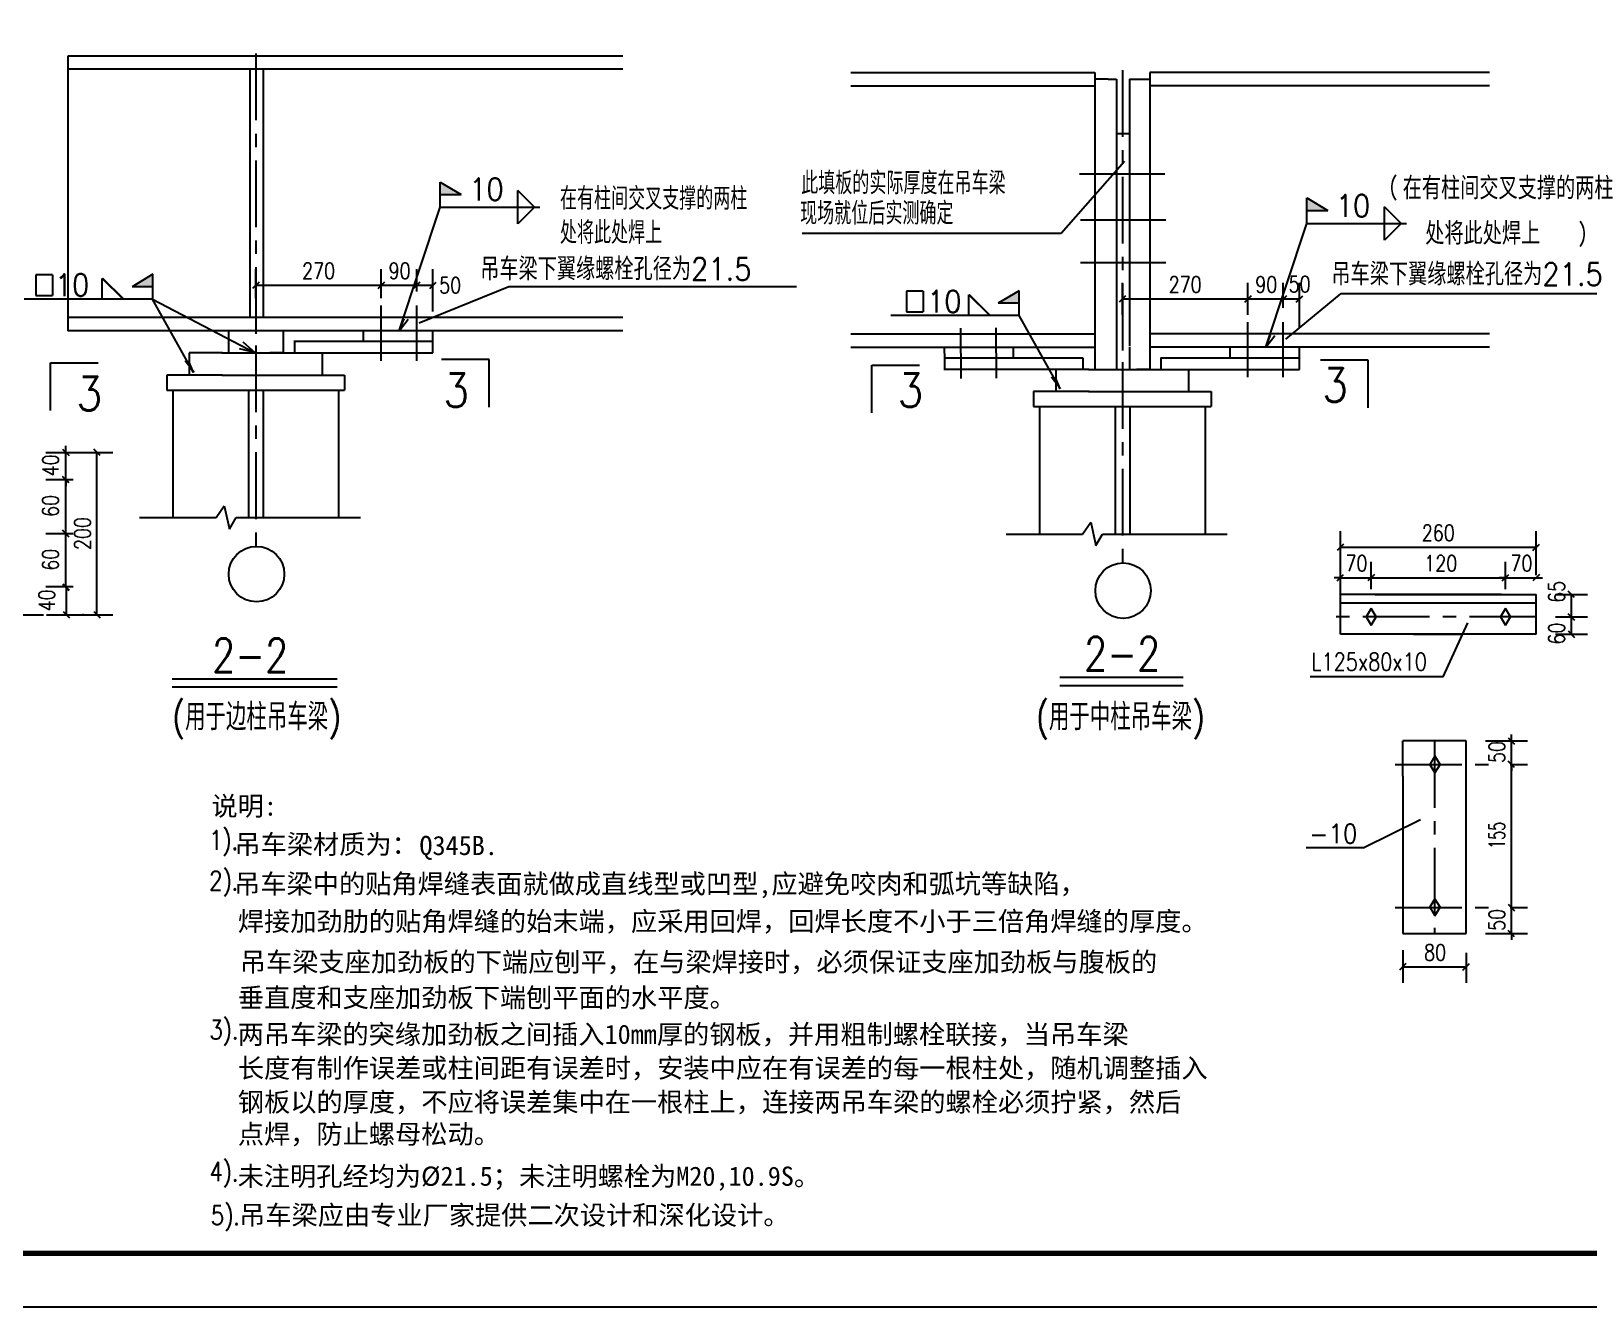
# Model space of a CAD drawing. Extents: x 40002367 to 40460080, y 192184 to 372766.
# Drawn here: x 40416155 to 40445339, y 284572 to 308463 of the extents above; entities that cross this region are included whole.
import ezdxf

# ---------------------------------------------------------------- set-up
doc = ezdxf.new("R2010")
doc.units = 0
doc.header["$LTSCALE"] = 1000
doc.header["$MEASUREMENT"] = 0
doc.linetypes.add('CENTER', pattern=[2, 1.25, -0.25, 0.25, -0.25])
doc.linetypes.add('DASHED', pattern=[19.05, 12.7, -6.35])
doc.layers.get('0').update_dxf_attribs({"linetype": 'CONTINUOUS'})
doc.layers.get('DEFPOINTS').update_dxf_attribs({"linetype": 'CONTINUOUS'})
for name, color, linetype in [('AXIS', 3, 'CONTINUOUS'), ('C', 6, 'CENTER'), ('D', 4, 'CONTINUOUS'), ('GJ', 1, 'CONTINUOUS'), ('JI', 7, 'DASHED'), ('PUB_TITLE', 4, 'CONTINUOUS')]:
    doc.layers.add(name, color=color, linetype=linetype)
doc.styles.add('_HZTXT', font='txt.shx', dxfattribs={"width": 0.8, "bigfont": 'hztxt.shx'})
doc.styles.add('DIM_FONT', font='SIMPLEX.shx', dxfattribs={"width": 0.8})
doc.styles.add('HZJ', font='simplex.shx', dxfattribs={"width": 0.7, "bigfont": 'fjktxt.shx'})
doc.styles.add('ROMANS', font='simplex.shx', dxfattribs={"width": 0.5, "bigfont": 'fjktxt.shx'})
doc.styles.add('STYLE1', font='simhei.ttf', dxfattribs={"width": 0.8})

msp = doc.modelspace()

# ---------------------------------------------------------------- linework, layer by layer
for p, q in [((40416839.7, 307998), (40416839.7, 302852.9)), ((40427240.7, 307998), (40416839.7, 307998)), ((40427240.7, 307748.6), (40416839.7, 307748.6)), ((40420254.3, 307748.6), (40420254.3, 303102.4)), ((40420499.2, 307748.6), (40420499.2, 303102.4)), ((40431510.5, 307689.1), (40436085.4, 307689.1)), ((40436085.4, 307689.1), (40436085.4, 307439.6)), ((40436085.4, 307689.1), (40436085.4, 302544)), ((40437114.8, 307689.1), (40437114.8, 307439.6)), ((40437114.8, 307689.1), (40437114.8, 302544)), ((40443476.5, 307689.1), (40437114.8, 307689.1)), ((40431510.5, 307439.6), (40436085.4, 307439.6)), ((40436334.9, 307563.6), (40436085.4, 307563.6)), ((40436334.9, 307563.6), (40436490.1, 307564.1)), ((40436490.1, 307564.1), (40436490.1, 302550.2)), ((40436734.9, 307563.6), (40437114.8, 307563.6)), ((40436734.9, 307563.6), (40436734.9, 302562.6)), ((40443476.5, 307439.6), (40437114.8, 307439.6)), ((40436490.1, 306546.8), (40436734.9, 306546.8)), ((40423820.4, 305636.5), (40424210.2, 305402.6)), ((40423820.4, 305402.6), (40423820.4, 305636.5)), ((40423820.4, 305402.6), (40424210.2, 305402.6)), ((40423820.4, 305168.8), (40423820.4, 305402.6)), ((40440056.1, 305340.7), (40440446, 305106.8)), ((40440056.1, 305106.8), (40440056.1, 305340.7)), ((40440056.1, 305106.8), (40440446, 305106.8)), ((40440056.1, 304872.9), (40440056.1, 305106.8)), ((40416555.4, 303902.6), (40416243, 303902.6)), ((40416243, 303902.6), (40416243, 303513.9)), ((40416555.4, 303902.6), (40416555.4, 303513.9)), ((40418437.1, 303911.7), (40418047.3, 303677.8)), ((40418437.1, 303677.8), (40418437.1, 303911.7)), ((40416243, 303513.9), (40416555.4, 303513.9)), ((40418437.1, 303677.8), (40418047.3, 303677.8)), ((40418437.1, 303444), (40418437.1, 303677.8)), ((40432556.8, 303593.7), (40432556.8, 303205)), ((40432869.1, 303593.7), (40432556.8, 303593.7)), ((40432869.1, 303593.7), (40432869.1, 303205)), ((40434662.4, 303602.8), (40434272.6, 303368.9)), ((40434662.4, 303368.9), (40434662.4, 303602.8)), ((40434662.4, 303368.9), (40434272.6, 303368.9)), ((40434662.4, 303135), (40434662.4, 303368.9)), ((40427240.7, 303102.4), (40416839.7, 303102.4)), ((40432556.8, 303205), (40432869.1, 303205)), ((40427240.7, 302852.9), (40416839.7, 302852.9)), ((40419849.6, 302852.9), (40419849.6, 302437.1)), ((40420879, 302852.9), (40420879, 302437.1)), ((40423671.8, 302650.9), (40421075.3, 302650.9)), ((40421085.8, 302650.9), (40421085.8, 302437.1)), ((40423682.3, 302650.9), (40421085.8, 302650.9)), ((40422384, 302650.9), (40422384, 302852.9)), ((40423682.3, 302650.9), (40423682.3, 302852.9)), ((40423682.3, 302437.1), (40423682.3, 302650.9)), ((40431510.5, 302793.4), (40436085.4, 302793.4)), ((40436085.4, 302793.4), (40436085.4, 302544)), ((40437114.8, 302793.4), (40437114.8, 302544)), ((40443476.5, 302793.4), (40437114.8, 302793.4)), ((40419730.1, 302437.1), (40419114.2, 302437.1)), ((40419114.2, 302437.1), (40419114.2, 302021.3)), ((40419740.6, 302437.1), (40419124.7, 302437.1)), ((40419730.1, 302437.1), (40420977.5, 302437.1)), ((40419740.6, 302437.1), (40420988, 302437.1)), ((40419849.6, 302437.1), (40420099.1, 302437.1)), ((40420879, 302437.1), (40420629.5, 302437.1)), ((40420977.5, 302437.1), (40421593.5, 302437.1)), ((40420988, 302437.1), (40421604, 302437.1)), ((40421593.5, 302437.1), (40423671.8, 302437.1)), ((40421604, 302437.1), (40421604, 302021.3)), ((40421604, 302437.1), (40423682.3, 302437.1)), ((40431510.5, 302544), (40436085.4, 302544)), ((40433270.1, 302329.2), (40433268.6, 302531.2)), ((40434557.9, 302326.9), (40434556.4, 302528.9)), ((40436085.4, 302544), (40436085.4, 302128.2)), ((40436490.1, 302544), (40436490.1, 302128.2)), ((40436734.9, 302544), (40436734.9, 302128.2)), ((40437114.8, 302544), (40437114.8, 302128.2)), ((40443476.5, 302544), (40437114.8, 302544)), ((40438619.8, 302342), (40438619.8, 302544)), ((40439918, 302342), (40439918, 302544)), ((40435866.5, 302336.6), (40433270.1, 302336.6)), ((40433271.7, 302115.4), (40433270.1, 302329.2)), ((40435868.1, 302128.2), (40433271.6, 302128.2)), ((40435965.9, 302128.2), (40435349.9, 302128.2)), ((40435349.9, 302128.2), (40435349.9, 301712.4)), ((40435976.4, 302128.2), (40435360.4, 302128.2)), ((40435856.1, 302336.6), (40435857.6, 302122.7)), ((40435965.9, 302128.2), (40437213.3, 302128.2)), ((40435976.4, 302128.2), (40437223.8, 302128.2)), ((40436085.4, 302128.2), (40436334.9, 302128.2)), ((40437114.8, 302128.2), (40436865.3, 302128.2)), ((40437213.3, 302128.2), (40437829.3, 302128.2)), ((40437223.8, 302128.2), (40437839.7, 302128.2)), ((40439907.6, 302342), (40437311.1, 302342)), ((40437321.6, 302342), (40437321.6, 302128.2)), ((40439918, 302342), (40437321.6, 302342)), ((40437829.3, 302128.2), (40439907.6, 302128.2)), ((40437839.7, 302128.2), (40437839.7, 301712.4)), ((40437839.7, 302128.2), (40439918, 302128.2)), ((40439918, 302128.2), (40439918, 302342)), ((40418699.8, 302021.3), (40418699.8, 301740)), ((40419114.2, 302021.3), (40418699.8, 302021.3)), ((40419124.7, 302021.3), (40418710.3, 302021.3)), ((40419730.1, 302021.3), (40419114.2, 302021.3)), ((40419740.6, 302021.3), (40419124.7, 302021.3)), ((40419730.1, 302021.3), (40420977.5, 302021.3)), ((40419740.6, 302021.3), (40420988, 302021.3)), ((40420977.5, 302021.3), (40421593.5, 302021.3)), ((40420988, 302021.3), (40421604, 302021.3)), ((40421593.5, 302021.3), (40422014.5, 302021.3)), ((40421604, 302021.3), (40422025, 302021.3)), ((40422025, 302021.3), (40422025, 301740)), ((40418699.8, 301740), (40421986.9, 301740)), ((40418710.3, 301740), (40421997.3, 301740)), ((40418807.6, 301740), (40418807.6, 299353.6)), ((40421914.5, 301740), (40421914.5, 299353.6)), ((40421997.3, 301740), (40422025, 301740)), ((40434935.6, 301712.4), (40434935.6, 301431.1)), ((40435349.9, 301712.4), (40434935.6, 301712.4)), ((40435360.4, 301712.4), (40434946.1, 301712.4)), ((40435965.9, 301712.4), (40435349.9, 301712.4)), ((40435976.4, 301712.4), (40435360.4, 301712.4)), ((40435965.9, 301712.4), (40437213.3, 301712.4)), ((40435976.4, 301712.4), (40437223.8, 301712.4)), ((40437213.3, 301712.4), (40437829.3, 301712.4)), ((40437223.8, 301712.4), (40437839.7, 301712.4)), ((40437829.3, 301712.4), (40438250.2, 301712.4)), ((40437839.7, 301712.4), (40438260.7, 301712.4)), ((40438260.7, 301712.4), (40438260.7, 301431.1)), ((40434935.6, 301431.1), (40438222.6, 301431.1)), ((40434946.1, 301431.1), (40438233.1, 301431.1)), ((40435043.4, 301431.1), (40435043.4, 299044.7)), ((40438150.2, 301431.1), (40438150.2, 299044.7)), ((40438233.1, 301431.1), (40438260.7, 301431.1)), ((40443699.6, 297913.9), (40440684.6, 297913.9)), ((40440684.6, 297169.7), (40440684.6, 297913.9)), ((40441337.1, 297913.9), (40444352.1, 297913.9)), ((40444352.1, 297169.7), (40444352.1, 297913.9)), ((40415211.3, 297534.8), (40416387.6, 297534.8)), ((40441260.1, 297650.8), (40441165.6, 297493.3)), ((40441165.6, 297493.3), (40441260.1, 297335.8)), ((40441354.6, 297493.3), (40441260.1, 297650.8)), ((40441260.1, 297335.8), (40441354.6, 297493.3)), ((40443776.5, 297650.8), (40443682, 297493.3)), ((40443682, 297493.3), (40443776.5, 297335.8)), ((40443871, 297493.3), (40443776.5, 297650.8)), ((40443776.5, 297493.3), (40443776.5, 297493.3)), ((40443776.5, 297335.8), (40443871, 297493.3)), ((40444352.1, 297169.7), (40440684.6, 297169.7)), ((40442053.6, 297169.7), (40442983, 297169.7)), ((40443040.8, 295169.4), (40441851.7, 295169.4)), ((40441851.7, 294512.8), (40441851.7, 295169.4)), ((40443040.8, 295098.3), (40443040.8, 295169.4)), ((40443040.8, 291562.4), (40443040.8, 295098.3)), ((40442456.2, 294888.9), (40442361.7, 294731.4)), ((40442550.7, 294731.4), (40442456.2, 294888.9)), ((40441851.7, 294512.8), (40441851.7, 291562.4)), ((40442361.7, 294731.4), (40442456.2, 294573.9)), ((40442456.2, 294573.9), (40442550.7, 294731.4)), ((40442456.2, 292212.1), (40442361.7, 292054.6)), ((40442550.7, 292054.6), (40442456.2, 292212.1)), ((40442361.7, 292054.6), (40442456.2, 291897.1)), ((40442456.2, 291897.1), (40442550.7, 292054.6)), ((40441851.7, 291562.4), (40443040.8, 291562.4))]:
    msp.add_line(p, q)
at = {"color": 0, "linetype": 'ByBlock'}
for p, q in [((40420424.3, 303763.4), (40420304.3, 303643.4)), ((40422655.5, 303643.4), (40422775.5, 303763.4)), ((40422775.5, 303763.4), (40422655.5, 303643.4)), ((40423318.4, 303643.4), (40423438.4, 303763.4)), ((40423438.4, 303763.4), (40423318.4, 303643.4)), ((40423622.3, 303643.4), (40423742.3, 303763.4)), ((40436660.1, 303507.8), (40436540.1, 303387.8)), ((40438891.3, 303387.8), (40439011.3, 303507.8)), ((40439011.3, 303507.8), (40438891.3, 303387.8)), ((40439674.2, 303507.8), (40439554.2, 303387.8)), ((40439554.2, 303387.8), (40439674.2, 303507.8)), ((40439858, 303387.8), (40439978, 303507.8)), ((40416744.9, 300634.6), (40416864.9, 300514.6)), ((40417448.2, 300514.6), (40417328.2, 300634.6)), ((40416863.4, 300003.9), (40416743.4, 300123.9)), ((40416864.9, 300003.9), (40416744.9, 300123.9)), ((40416863.4, 298995.9), (40416743.4, 299115.9)), ((40416743.4, 299115.9), (40416863.4, 298995.9)), ((40440744.6, 298856.5), (40440624.6, 298736.5)), ((40444292.1, 298736.5), (40444412.1, 298856.5)), ((40440624.6, 298167.2), (40440744.6, 298287.2)), ((40441320.1, 298287.2), (40441200.1, 298167.2)), ((40441320.1, 298287.2), (40441200.1, 298167.2)), ((40443716.5, 298167.2), (40443836.5, 298287.2)), ((40443716.5, 298167.2), (40443836.5, 298287.2)), ((40444412.1, 298287.2), (40444292.1, 298167.2)), ((40416743.4, 298107.9), (40416863.4, 297987.9)), ((40416875.2, 297987.9), (40416755.2, 298107.9)), ((40445072, 297853.9), (40444952, 297973.9)), ((40416755.2, 297594.8), (40416875.2, 297474.8)), ((40417328.2, 297594.8), (40417448.2, 297474.8)), ((40444952, 297553.3), (40445072, 297433.3)), ((40445072.5, 297433.3), (40444952.5, 297553.3)), ((40444952.5, 297229.7), (40445072.5, 297109.7)), ((40443826.7, 295229.4), (40443946.7, 295109.4)), ((40443946.7, 294671.4), (40443826.7, 294791.4)), ((40443946.7, 294671.4), (40443826.7, 294791.4)), ((40443826.7, 292111.3), (40443946.7, 291991.3)), ((40443826.7, 292111.3), (40443946.7, 291991.3)), ((40443946.7, 291502.4), (40443826.7, 291622.4)), ((40441911.7, 290999.3), (40441791.7, 290879.3)), ((40442980.8, 290879.3), (40443100.8, 290999.3))]:
    msp.add_line(p, q, dxfattribs=at)
at = {"linetype": 'DASHED'}
for p, q in [((40440684.6, 297755.2), (40444352.1, 297755.2)), ((40442053.6, 297169.7), (40440684.6, 297169.7))]:
    msp.add_line(p, q, dxfattribs=at)
for centre in [(40420376.7, 298294.5), (40436612.5, 297985.6)]:
    msp.add_circle(centre, 519.8)
for points in [[(40424210.2, 305402.6), (40423820.4, 305402.6), (40423820.4, 305636.5), (40423820.4, 305402.6)], [(40423820.4, 305636.5), (40424210.2, 305402.6), (40423820.4, 305636.5), (40424210.2, 305402.6)], [(40424210.2, 305402.6), (40423820.4, 305402.6), (40423820.4, 305636.5), (40424210.2, 305402.6)], [(40440446, 305106.8), (40440056.1, 305106.8), (40440056.1, 305340.7), (40440056.1, 305106.8)], [(40440056.1, 305340.7), (40440446, 305106.8), (40440056.1, 305340.7), (40440446, 305106.8)], [(40440446, 305106.8), (40440056.1, 305106.8), (40440056.1, 305340.7), (40440446, 305106.8)], [(40418047.3, 303677.8), (40418437.1, 303677.8), (40418437.1, 303911.7), (40418437.1, 303677.8)], [(40418437.1, 303911.7), (40418047.3, 303677.8), (40418437.1, 303911.7), (40418047.3, 303677.8)], [(40418047.3, 303677.8), (40418437.1, 303677.8), (40418437.1, 303911.7), (40418047.3, 303677.8)], [(40434272.6, 303368.9), (40434662.4, 303368.9), (40434662.4, 303602.8), (40434662.4, 303368.9)], [(40434662.4, 303602.8), (40434272.6, 303368.9), (40434662.4, 303602.8), (40434272.6, 303368.9)], [(40434272.6, 303368.9), (40434662.4, 303368.9), (40434662.4, 303602.8), (40434272.6, 303368.9)]]:
    msp.add_solid(points)
at = {"layer": 'AXIS'}
for p, q in [((40440684.6, 298273.9), (40440684.6, 299096.5)), ((40444352.1, 298273.9), (40444352.1, 299096.5)), ((40440684.6, 298796.5), (40444352.1, 298796.5)), ((40440684.6, 297853.3), (40440684.6, 298527.2)), ((40441260.1, 298010.8), (40441260.1, 298527.2)), ((40441260.1, 298010.8), (40441260.1, 298527.2)), ((40443776.5, 298010.8), (40443776.5, 298527.2)), ((40443776.5, 298010.8), (40443776.5, 298527.2)), ((40444352.1, 298273.9), (40444352.1, 298527.2)), ((40440684.6, 298227.2), (40440564.6, 298227.2)), ((40440684.6, 298227.2), (40441260.1, 298227.2)), ((40441260.1, 298227.2), (40443776.5, 298227.2)), ((40441260.1, 298227.2), (40441380.1, 298227.2)), ((40443776.5, 298227.2), (40443656.5, 298227.2)), ((40443776.5, 298227.2), (40444352.1, 298227.2)), ((40444352.1, 298227.2), (40444472.1, 298227.2)), ((40444712.1, 297913.9), (40445312, 297913.9)), ((40445012, 297493.3), (40445012, 297913.9)), ((40444712.1, 297493.3), (40445312.5, 297493.3)), ((40444712.1, 297493.3), (40445312, 297493.3)), ((40445012.5, 297169.7), (40445012.5, 297493.3)), ((40444712.1, 297169.7), (40445312.5, 297169.7)), ((40443400.8, 295169.4), (40444186.7, 295169.4)), ((40443886.7, 295169.4), (40443886.7, 295289.4)), ((40443886.7, 294731.4), (40443886.7, 295169.4)), ((40443863.4, 294731.4), (40444186.7, 294731.4)), ((40443863.4, 294731.4), (40444186.7, 294731.4)), ((40443886.7, 292051.3), (40443886.7, 294731.4)), ((40443886.7, 294731.4), (40443886.7, 294611.4)), ((40443886.7, 292051.3), (40443886.7, 292171.3)), ((40443863.4, 292051.3), (40444186.7, 292051.3)), ((40443863.4, 292051.3), (40444186.7, 292051.3)), ((40443886.7, 291562.4), (40443886.7, 292051.3)), ((40443400.8, 291562.4), (40444186.7, 291562.4)), ((40443886.7, 291562.4), (40443886.7, 291442.4)), ((40441851.7, 291253), (40441851.7, 290639.3)), ((40443040.8, 291202.4), (40443040.8, 290639.3)), ((40441851.7, 290939.3), (40443040.8, 290939.3))]:
    msp.add_line(p, q, dxfattribs=at)
at = {"layer": 'C'}
for p, q in [((40420364.3, 308043.3), (40420364.3, 302576.1)), ((40436600.1, 307734.3), (40436600.1, 302267.1)), ((40420364.3, 302576.1), (40420364.3, 298814.1)), ((40436600.1, 302267.1), (40436600.1, 298505.2)), ((40444352.1, 297493.3), (40440461, 297493.3)), ((40442446.2, 295169.4), (40442446.2, 291562.4)), ((40441710.7, 294731.4), (40443503.4, 294731.4)), ((40441710.7, 292051.3), (40443503.4, 292051.3))]:
    msp.add_line(p, q, dxfattribs=at)
at = {"layer": 'D'}
for p, q in [((40436637.2, 306021.5), (40435450.4, 304671.5)), ((40425272, 305168.8), (40425272, 305480.6)), ((40425583.9, 305168.8), (40425272, 305480.6)), ((40423050.3, 302852.9), (40423820.4, 305168.8)), ((40423809.9, 305168.8), (40425687.1, 305168.8)), ((40425272, 304856.9), (40425272, 305168.8)), ((40425583.9, 305168.8), (40425272, 304856.9)), ((40441507.8, 304859.8), (40441507.8, 305171.7)), ((40441819.6, 304859.8), (40441507.8, 305171.7)), ((40439286.1, 302544), (40440056.1, 304859.8)), ((40440045.7, 304859.8), (40441922.9, 304859.8)), ((40441507.8, 304548), (40441507.8, 304859.8)), ((40441819.6, 304859.8), (40441507.8, 304548)), ((40435450.4, 304671.5), (40430601, 304671.5)), ((40417877.7, 303444), (40417487.9, 303833.8)), ((40417487.9, 303444), (40417487.9, 303833.8)), ((40417888.2, 303444), (40417498.4, 303833.8)), ((40420364.3, 303462.4), (40420364.3, 304003.4)), ((40422715.5, 303462.4), (40422715.5, 304003.4)), ((40422715.5, 303462.4), (40422715.5, 304003.4)), ((40423378.4, 303590.6), (40423378.4, 304003.4)), ((40423378.4, 303590.6), (40423378.4, 304003.4)), ((40423682.3, 303212.9), (40423682.3, 304003.4)), ((40420364.3, 303703.4), (40422715.5, 303703.4)), ((40422715.5, 303703.4), (40423378.4, 303703.4)), ((40423378.4, 303703.4), (40423682.3, 303703.4)), ((40423423.7, 303002.6), (40425106.5, 303683)), ((40425106.5, 303683), (40430492, 303683)), ((40433723.7, 303135), (40433723.7, 303524.9)), ((40434113.5, 303135), (40433723.7, 303524.9)), ((40434123.9, 303135), (40433734.1, 303524.9)), ((40436600.1, 303153.4), (40436600.1, 303747.8)), ((40438951.3, 303153.4), (40438951.3, 303747.8)), ((40438951.3, 303153.4), (40438951.3, 303747.8)), ((40439614.2, 303281.7), (40439614.2, 303747.8)), ((40439614.2, 303281.7), (40439614.2, 303747.8)), ((40439659.4, 302693.7), (40440698.2, 303551.6)), ((40439918, 302904), (40439918, 303747.8)), ((40440698.2, 303551.6), (40446727.8, 303551.6)), ((40418426.6, 303444), (40416023.5, 303444)), ((40418437.1, 303444), (40416034, 303444)), ((40419196.7, 302072.5), (40418426.6, 303444)), ((40418426.6, 303444), (40420353.8, 302437.1)), ((40436600.1, 303447.8), (40438951.3, 303447.8)), ((40438951.3, 303447.8), (40439614.2, 303447.8)), ((40439614.2, 303447.8), (40439918, 303447.8)), ((40423050.3, 302852.9), (40423141.3, 303078.6)), ((40423050.3, 302852.9), (40423141.3, 303078.6)), ((40423050.3, 302852.9), (40423219.3, 303069.9)), ((40423050.3, 302852.9), (40423219.3, 303069.9)), ((40434662.4, 303135), (40432259.3, 303135)), ((40434672.9, 303135), (40432269.8, 303135)), ((40435432.4, 301763.6), (40434662.4, 303135)), ((40420353.8, 302437.1), (40420124.3, 302638.8)), ((40439286.1, 302544), (40439377, 302769.7)), ((40439286.1, 302544), (40439377, 302769.7)), ((40439286.1, 302544), (40439455.1, 302761)), ((40439286.1, 302544), (40439455.1, 302761)), ((40420364.3, 302437.1), (40420058.6, 302515.7)), ((40419207.2, 302072.5), (40419038.2, 302289.6)), ((40419196.7, 302072.5), (40419105.7, 302298.3)), ((40435442.9, 301763.6), (40435273.9, 301980.7)), ((40435432.4, 301763.6), (40435341.5, 301989.3)), ((40416804.9, 300574.6), (40416804.9, 300694.6)), ((40416430.8, 300574.6), (40416945.9, 300574.6)), ((40416804.9, 300063.9), (40416804.9, 300574.6)), ((40416914.4, 300574.6), (40417688.2, 300574.6)), ((40417388.2, 297534.8), (40417388.2, 300574.6)), ((40417450, 300574.6), (40417510, 300574.6)), ((40416429.3, 300063.9), (40416944.4, 300063.9)), ((40416803.4, 299055.9), (40416803.4, 300063.9)), ((40416804.9, 300063.9), (40416804.9, 299943.9)), ((40419619.2, 299353.6), (40419773.6, 299574.4)), ((40419773.6, 299574.4), (40419868.3, 299136.5)), ((40418184.3, 299353.6), (40419619.2, 299353.6)), ((40419868.3, 299136.5), (40419992.9, 299353.6)), ((40419992.9, 299353.6), (40422324.6, 299353.6)), ((40435855, 299044.7), (40436009.4, 299265.5)), ((40436009.4, 299265.5), (40436104.1, 298827.6)), ((40416429.3, 299055.9), (40416944.4, 299055.9)), ((40416803.4, 298047.9), (40416803.4, 299055.9)), ((40434420, 299044.7), (40435855, 299044.7)), ((40436104.1, 298827.6), (40436228.6, 299044.7)), ((40436228.6, 299044.7), (40438560.4, 299044.7)), ((40416429.3, 298059.7), (40416944.4, 298059.7)), ((40416815.2, 297534.8), (40416815.2, 298047.9)), ((40416441.1, 297534.8), (40416956.2, 297534.8)), ((40416885.8, 297534.8), (40417688.2, 297534.8)), ((40417132.7, 297534.8), (40417115.2, 297534.8)), ((40442607.4, 296372.8), (40443072.6, 297383.2)), ((40442607.4, 296372.8), (40440116.1, 296372.8)), ((40441109.9, 293170.9), (40442186.2, 293697.8)), ((40441109.9, 293170.9), (40440044.2, 293170.9))]:
    msp.add_line(p, q, dxfattribs=at)
at = {"layer": 'D', "color": 7}
for p, q in [((40418795.7, 296182.6), (40421889.6, 296182.6)), ((40435427.4, 296210.7), (40437738.8, 296210.7))]:
    msp.add_line(p, q, dxfattribs=at)
at = {"layer": 'DEFPOINTS', "color": 0, "linetype": 'ByBlock'}
for p in [(40443040.8, 295169.4), (40442550.7, 294731.4), (40442550.7, 294731.4), (40443040.8, 291562.4)]:
    msp.add_point(p, dxfattribs=at)
at = {"layer": 'GJ'}
for p, q in [((40435798.4, 305790.3), (40437397, 305790.3)), ((40435815.4, 304931.6), (40437414, 304931.6)), ((40435815.4, 304130.6), (40437414, 304130.6)), ((40422715.5, 302384.7), (40422715.5, 303323.2)), ((40422715.5, 302292.1), (40422715.5, 303230.6)), ((40422715.5, 302292.1), (40422715.5, 303230.6)), ((40423378.4, 302384.7), (40423378.4, 303323.2)), ((40423378.4, 302292.1), (40423378.4, 303230.6)), ((40423378.4, 302292.1), (40423378.4, 303230.6)), ((40438951.3, 302075.8), (40438951.3, 303014.3)), ((40439614.2, 302075.8), (40439614.2, 303014.3)), ((40433576.6, 301960.8), (40433569.7, 302899.3)), ((40434239.5, 301965.7), (40434232.6, 302904.2)), ((40438951.3, 301983.1), (40438951.3, 302921.7)), ((40438951.3, 301983.1), (40438951.3, 302921.7)), ((40439614.2, 301983.1), (40439614.2, 302921.7)), ((40439614.2, 301983.1), (40439614.2, 302921.7)), ((40416519.9, 301358.3), (40416519.9, 302251.4)), ((40416519.9, 302251.4), (40417412.3, 302251.4)), ((40424737, 302315), (40423844.5, 302315)), ((40424737, 301421.9), (40424737, 302315)), ((40431904.5, 301313.5), (40431904.5, 302206.5)), ((40431904.5, 302206.5), (40432797, 302206.5)), ((40441202.9, 302301.9), (40440310.4, 302301.9)), ((40441202.9, 301408.8), (40441202.9, 302301.9)), ((40418795.7, 296333.4), (40421889.6, 296333.4)), ((40435427.4, 296361.5), (40437738.8, 296361.5))]:
    msp.add_line(p, q, dxfattribs=at)
at = {"layer": 'JI'}
for p, q in [((40420225.7, 301740), (40420225.7, 299353.6)), ((40420502.9, 301740), (40420502.9, 299353.6)), ((40436461.5, 301431.1), (40436461.5, 299044.7)), ((40436738.7, 301431.1), (40436738.7, 299044.7))]:
    msp.add_line(p, q, dxfattribs=at)
at = {"layer": 'PUB_TITLE'}
msp.add_lwpolyline([(40385779.9, 284571.8), (40460079.9, 284571.8), (40460079.9, 326571.8), (40385779.9, 326571.8)], close=True, dxfattribs=at)
at = {"layer": 'PUB_TITLE', "const_width": 100}
msp.add_lwpolyline([(40388279.9, 285571.8), (40459079.9, 285571.8), (40459079.9, 325571.8), (40388279.9, 325571.8)], close=True, dxfattribs=at)

# ---------------------------------------------------------------- texts
for s, height, style, width, p in [('此填板的实际厚度在吊车梁', 420, 'ROMANS', 0.8, (40430581.6, 305407.4)), ('10', 415.8, 'ROMANS', 0.9, (40424364.5, 305294.8)), ('在有柱间交叉支撑的两柱', 420, 'ROMANS', 0.8, (40426061.9, 305118.3)), ('(', 311.9, 'ROMANS', 0.8, (40441605.9, 305402.4)), ('在有柱间交叉支撑的两柱', 420, 'ROMANS', 0.9, (40441851.3, 305313.2)), ('现场就位后实测确定', 420, 'ROMANS', 0.8, (40430562, 304841)), ('10', 415.8, 'ROMANS', 0.9, (40440600.3, 304985.8)), ('处将此处焊上', 420, 'ROMANS', 0.8, (40426061.9, 304479.6)), ('处将此处焊上', 420, 'ROMANS', 0.9, (40442273.1, 304464.4)), (')', 311.9, 'ROMANS', 0.8, (40445144.1, 304533)), ('吊车梁下翼缘螺栓孔径为21.5', 420, 'ROMANS', 0.9, (40424567.9, 303799.6)), ('吊车梁下翼缘螺栓孔径为21.5', 420, 'ROMANS', 0.9, (40440516.4, 303701.5)), ('10', 415.8, 'ROMANS', 0.9, (40416601.3, 303502.3)), ('10', 415.8, 'ROMANS', 0.9, (40432942.6, 303193.4)), ('3', 630, 'ROMANS', 0.9, (40423876, 301424.7)), ('3', 630, 'ROMANS', 0.9, (40432387.5, 301424.6)), ('3', 630, 'ROMANS', 0.9, (40440341.9, 301519.9)), ('3', 630, 'ROMANS', 0.9, (40417002.8, 301361.2)), ('2-2', 630, 'ROMANS', 0.8, (40435882.6, 296488.5)), ('2-2', 630, 'ROMANS', 0.8, (40419544.3, 296460.4)), ('L125x80x10', 330.75, 'ROMANS', 0.8, (40440138.8, 296489)), ('(用于边柱吊车梁)', 504, 'HZJ', 0.8, (40418796.1, 295368.5)), ('(用于中柱吊车梁)', 504, 'HZJ', 0.8, (40434980.9, 295368.5)), ('-10', 354.38, 'ROMANS', 0.9, (40440102.5, 293255.6)), ('1).', 360, '_HZTXT', 0.8, (40419490.2, 293133.2)), ('2).', 360, '_HZTXT', 0.8, (40419491.5, 292374.1)), ('3).', 360, '_HZTXT', 0.8, (40419495.8, 289582.6)), ('4).', 360, '_HZTXT', 0.8, (40419495.8, 286924.4)), ('5).', 360, '_HZTXT', 0.8, (40419523.6, 286106.5, 1831.9))]:
    msp.add_text(s, height=height, dxfattribs=dict(style=style, width=width)).set_placement(p)
at = {"color": 7, "style": 'DIM_FONT', "width": 0.8}
for s, p in [('270', (40421231.3, 303823.4)), ('90', (40422852.7, 303823.4)), ('50', (40423798.9, 303553.4)), ('270', (40437467.1, 303567.8)), ('90', (40439088.4, 303567.8)), ('50', (40439714.2, 303576.1)), ('260', (40442209.7, 298916.5)), ('70', (40440778, 298347.2)), ('120', (40442255.4, 298347.2)), ('70', (40443870, 298347.2)), ('80', (40442251.9, 291059.3))]:
    msp.add_text(s, height=300, dxfattribs=at).set_placement(p)
at = {"color": 7, "style": 'DIM_FONT'}
for s, width, p in [('40', 0.8, (40416669.3, 300125)), ('60', 0.8, (40416667.9, 299365.7)), ('200', 0.8, (40417268.2, 298746.1)), ('60', 0.8, (40416667.9, 298357.7)), ('40', 0.8, (40416596.7, 297597.1)), ('65', 0.8, (40444885.8, 297756.4)), ('60', 0.8, (40444885.8, 296975.3)), ('50', 0.8, (40443766.7, 294756.1)), ('155', 0.65, (40443766.7, 293151.3)), ('50', 0.8, (40443766.7, 291612.5))]:
    msp.add_text(s, height=300, rotation=90, dxfattribs=dict(at, width=width)).set_placement(p)
at = {"style": 'STYLE1'}
for s, p in [('说明:', (40419532.2, 293771.3)), ('吊车梁材质为：', (40419962.7, 293054.5)), ('Q345B.', (40423429, 293032.4)), ('吊车梁中的贴角焊缝表面就做成直线型或凹型,应避免咬肉和弧坑等缺陷，', (40419957.7, 292314.7)), ('焊接加劲肋的贴角焊缝的始末端，应采用回焊，回焊长度不小于三倍角焊缝的厚度。', (40420026.9, 291612.4)), ('吊车梁支座加劲板的下端应刨平，在与梁焊接时，必须保证支座加劲板与腹板的', (40420064.3, 290851.7)), ('垂直度和支座加劲板下端刨平面的水平度。', (40420026.9, 290184)), ('两吊车梁的突缘加劲板之间插入10mm厚的钢板，并用粗制螺栓联接，当吊车梁', (40420023.3, 289497)), ('长度有制作误差或柱间距有误差时，安装中应在有误差的每一根柱处，随机调整插入', (40420026.9, 288864.1)), ('钢板以的厚度，不应将误差集中在一根柱上，连接两吊车梁的螺栓必须拧紧，然后', (40420026.9, 288228.4)), ('点焊，防止螺母松动。', (40420026.9, 287627.4)), ('未注明孔经均为%%C21.5；未注明螺栓为M20,10.9S。', (40420023.3, 286838.8)), ('吊车梁应由专业厂家提供二次设计和深化设计。', (40420051.1, 286109.6, 1831.9))]:
    msp.add_text(s, height=360, dxfattribs=at).set_placement(p)

doc.saveas('drawing.dxf')
